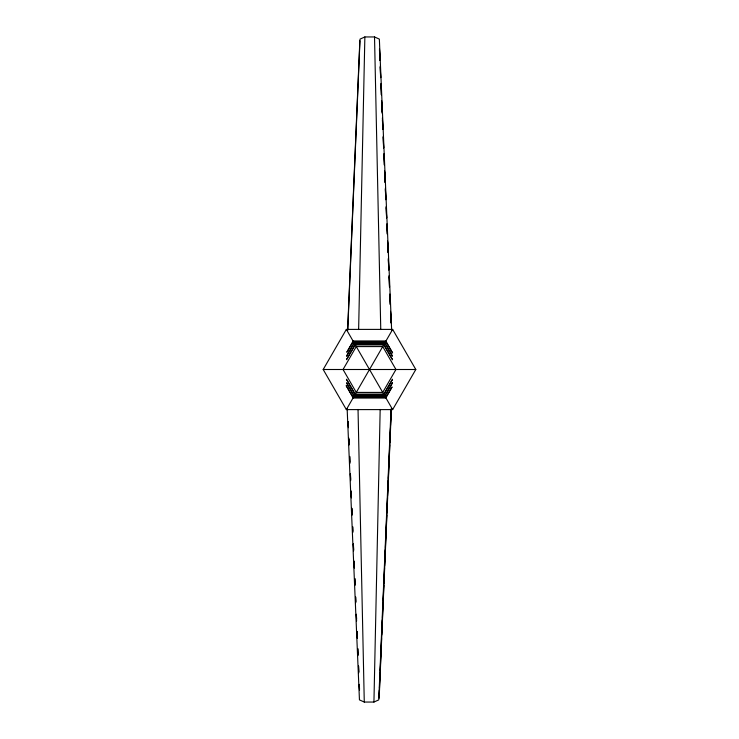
<?xml version="1.0" encoding="UTF-8"?>
<svg xmlns="http://www.w3.org/2000/svg" width="739" height="739" viewBox="0 0 739 739"><rect width="100%" height="100%" fill="white"/><g stroke="black" fill="none" stroke-linecap="round" stroke-linejoin="round"><path stroke-width="1.11" d="M358.627 329.557L364.863 36.95L374.525 36.95L379.356 39.112L391.642 329.991M347.145 408.667L359.45 699.888L364.272 702.05L373.934 702.05L380.169 409.443M347.635 329.723L359.838 40.83M347.736 330.388L360.032 39.112L364.863 36.95M391.051 408.963L378.765 699.888L373.934 702.05M379.135 696.018L379.375 690.263M379.467 687.954L380.105 672.989M380.197 670.679L381.564 638.441M381.712 634.986L382.34 620.012M382.442 617.712L383.07 602.738M383.171 600.438L383.8 585.464M383.901 583.163L384.529 568.189M384.631 565.889L385.305 549.77M385.407 547.46L385.989 533.641M386.137 530.186L386.765 515.222M386.866 512.912L387.495 497.947M387.596 495.638L388.224 480.673M388.326 478.373L388.954 463.399M389.102 459.944L389.739 444.97M389.832 442.67L390.469 427.696M390.561 425.396L391.199 410.422M379.162 698.17L391.365 409.277M323.192 369.5L346.351 329.4L392.649 329.4L415.808 369.5L392.649 409.6L346.351 409.6L323.192 369.5L415.808 369.5M346.351 409.6L392.649 329.4M346.351 329.4L392.649 409.6M379.495 48.894L379.975 60.395M380.225 66.15L380.705 77.66M380.945 83.415L381.435 94.925M381.675 100.68L382.165 112.189M382.405 117.944L382.894 129.454M383.19 136.355L383.67 147.865M383.92 153.62L384.4 165.13L383.901 154.719M384.64 170.885L385.13 182.394M385.37 188.149L385.86 199.65M386.155 206.56L386.636 218.07L386.146 207.714M386.885 223.825L387.319 234.18L386.876 224.989M387.606 241.09L388.095 252.59L387.606 242.272M388.335 258.345L388.825 269.855M389.065 275.61L389.555 287.12M389.85 294.03L390.284 304.385M390.571 311.285L391.06 322.795M379.476 49.892L379.911 60.265M380.206 67.175L380.64 77.54M380.936 84.449L381.37 94.823M381.712 102.887L382.155 113.252M382.442 120.161L382.83 129.38M383.171 137.445L383.615 147.809M384.631 172.002L385.074 182.367M385.361 189.276L385.804 199.65M388.335 259.546L388.769 269.92M389.065 276.829L389.499 287.194M389.841 295.258L390.229 304.477M390.571 312.542L391.005 322.906M348.235 421.858L348.429 426.458M348.965 439.132L349.159 443.742M349.935 462.171L349.695 456.416L349.935 463.39M350.425 473.69L350.665 479.454M351.394 496.728L351.154 490.973L351.394 497.91M352.124 514.011L351.884 508.247L352.115 515.175M352.854 531.286L352.66 526.685L352.845 532.44M353.39 543.959L353.639 549.724M354.12 561.243L354.369 566.998M355.099 584.281L354.849 578.517L355.08 585.38M355.635 596.955L355.828 601.555M356.558 618.839L356.364 614.229L356.595 621.056M357.094 631.512L357.288 636.113M357.824 648.787L358.064 654.551M358.554 666.07L358.794 671.825M359.33 684.499L359.523 689.108M348.18 421.96L348.429 427.715M348.863 438.07L349.15 444.97M350.369 473.745L350.665 480.655M353.334 543.95L353.63 550.851M354.064 561.215L354.36 568.115M355.57 596.89L355.81 602.645M357.029 631.42L357.325 638.32M357.759 648.676L358.055 655.585M358.489 665.941L358.775 672.85M359.265 684.36L359.505 690.106M374.525 36.95L380.761 329.557M358.036 409.443L364.272 702.05M353.14 341.159L346.813 352.263L353.242 341.344L385.749 341.353L392.612 352.983L385.869 341.159L353.14 341.159M354.12 342.859L346.517 356.198L354.249 343.081L384.751 343.081L392.474 356.17L384.88 342.859L354.12 342.859M355.108 344.568L346.489 359.671L355.247 344.817L383.753 344.817L392.566 359.764L383.892 344.568L355.108 344.568M392.511 379.329L383.892 394.432L358.166 394.478L355.108 394.432L346.434 379.236L355.247 394.183L383.753 394.183L392.511 379.329M392.483 382.802L384.88 396.141L380.816 396.206L354.12 396.141L346.526 382.83L354.249 395.919L384.751 395.919L392.483 382.802M391.975 387.116L385.86 397.831L353.131 397.85L346.175 385.638L353.251 397.647L385.758 397.656L391.975 387.116M356.272 346.582L343.044 369.5L356.272 392.418L382.728 392.418L395.956 369.5L382.728 346.582L356.272 346.582"/></g></svg>
